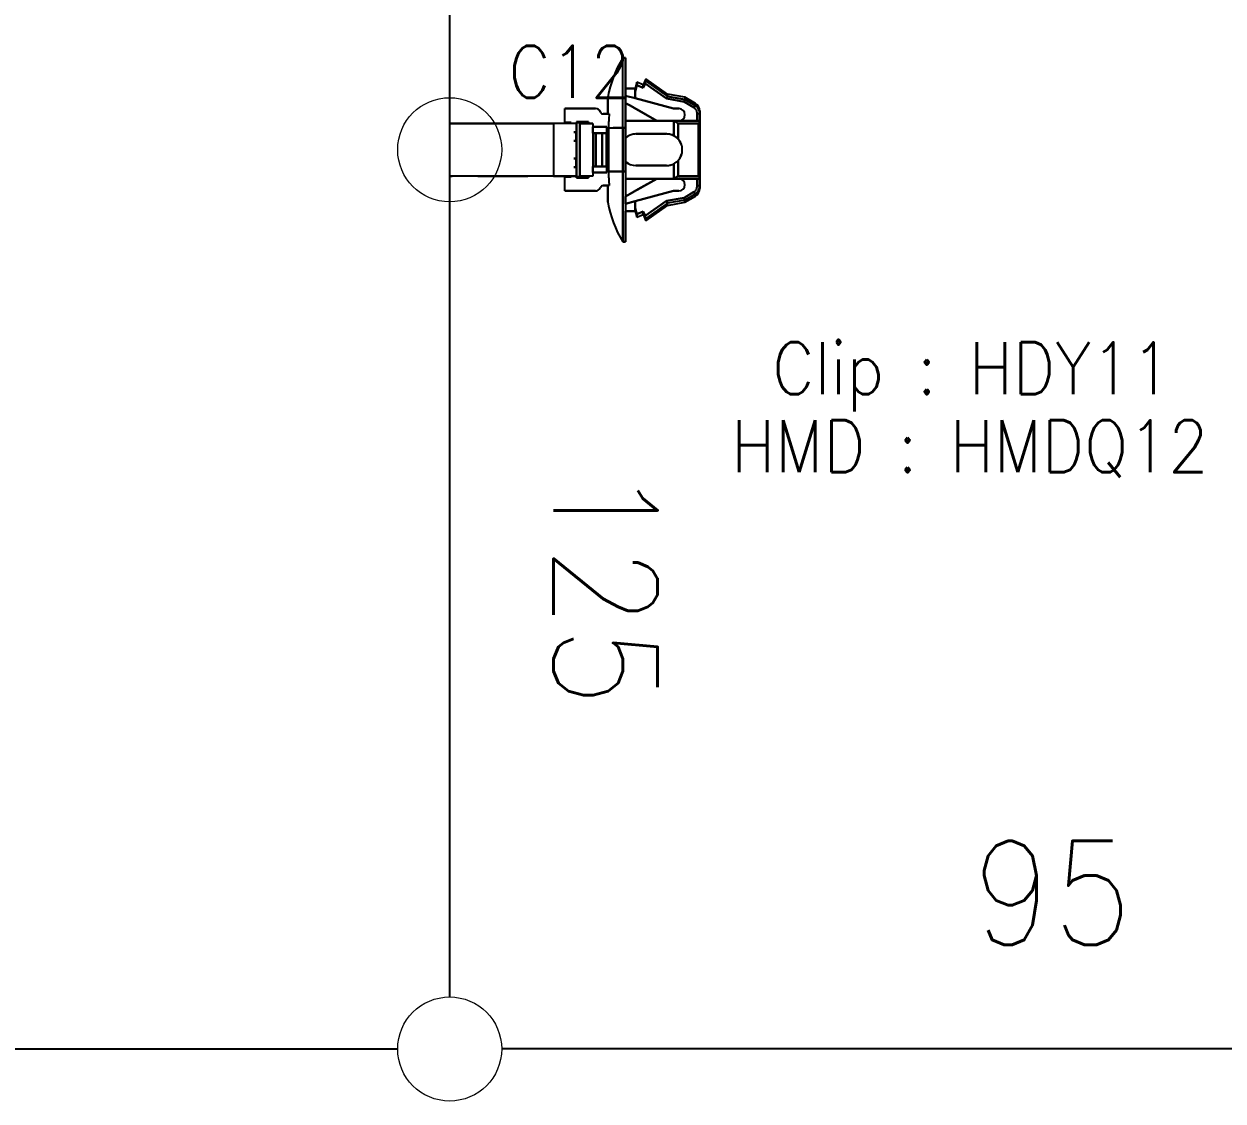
# Model space of a CAD drawing. Header units: inches. Extents: x 47316 to 59086, y 3141 to 11743.
# Drawn here: x 58078.5 to 58136.2, y 7240 to 7291.8 of the extents above; entities that cross this region are included whole.
import ezdxf

# ---------------------------------------------------------------- set-up
doc = ezdxf.new("R2010")
doc.units = ezdxf.units.IN
doc.header["$MEASUREMENT"] = 0
doc.styles.get("Standard").update_dxf_attribs({"font": ''})
doc.styles.get('Standard').set_extended_font_data('SimSun')
doc.linetypes.add('_VH_OTCON', pattern='A,0.0001,[7,VeSys.shx,S=0.1,R=0,X=0,Y=0],-0.4,[7,VeSys.shx,S=0.1,R=0,X=0,Y=0],-0.4,["X",Standard,S=1,R=0,X=-0.5,Y=-0.5],-0.0001,[7,VeSys.shx,S=0.1,R=0,X=0,Y=0],-0.4', length=1.2002)

msp = doc.modelspace()

# ---------------------------------------------------------------- linework, layer by layer
at = {"color": 0, "linetype": '_VH_OTCON', "lineweight": -2, "ltscale": 5}
for p, q in [((58098.979, 7285.76), (58098.979, 7331.644)), ((58098.979, 7245.043), (58098.979, 7285.76)), ((58042.338, 7242.543), (58096.479, 7242.543)), ((58154.009, 7242.543), (58101.479, 7242.543))]:
    msp.add_line(p, q, dxfattribs=at)
at = {"color": 0, "ltscale": 0.2}
for p, q in [((58107.301, 7286.812), (58107.301, 7290.18)), ((58107.301, 7286.812), (58107.301, 7290.18)), ((58107.427, 7286.812), (58107.427, 7290.18)), ((58107.427, 7290.18), (58107.427, 7286.812)), ((58107.301, 7281.339), (58107.301, 7284.707)), ((58107.301, 7284.707), (58107.301, 7281.339)), ((58107.427, 7284.707), (58107.427, 7281.339)), ((58107.427, 7284.707), (58107.427, 7281.339))]:
    msp.add_line(p, q, dxfattribs=at)
at = {"color": 0, "ltscale": 0.0075}
for p, q in [((58107.301, 7290.18), (58107.427, 7290.18)), ((58107.427, 7290.18), (58107.301, 7290.18)), ((58110.879, 7287.502), (58111.005, 7287.502)), ((58110.879, 7287.502), (58111.005, 7287.502)), ((58111.005, 7287.149), (58110.879, 7287.149)), ((58105.069, 7286.602), (58104.943, 7286.602)), ((58104.943, 7286.602), (58105.069, 7286.602)), ((58107.301, 7286.812), (58107.427, 7286.812)), ((58107.427, 7286.812), (58107.301, 7286.812)), ((58104.943, 7286.181), (58105.069, 7286.181)), ((58105.069, 7286.181), (58104.943, 7286.181)), ((58105.069, 7285.339), (58104.943, 7285.339)), ((58104.943, 7285.339), (58105.069, 7285.339)), ((58104.943, 7284.918), (58105.069, 7284.918)), ((58105.069, 7284.918), (58104.943, 7284.918)), ((58107.427, 7284.707), (58107.301, 7284.707)), ((58107.301, 7284.707), (58107.427, 7284.707)), ((58111.005, 7284.018), (58110.879, 7284.018)), ((58111.005, 7284.018), (58110.879, 7284.018)), ((58107.301, 7281.339), (58107.427, 7281.339)), ((58107.427, 7281.339), (58107.301, 7281.339))]:
    msp.add_line(p, q, dxfattribs=at)
at = {"color": 0, "ltscale": 0.087396}
for p, q in [((58107.427, 7290.18), (58107.427, 7288.708)), ((58107.427, 7281.339), (58107.427, 7282.811)), ((58107.427, 7281.339), (58107.427, 7282.811))]:
    msp.add_line(p, q, dxfattribs=at)
at = {"color": 0, "ltscale": 0.0875}
for p, q in [((58107.427, 7288.707), (58107.427, 7290.18)), ((58109.406, 7286.517), (58107.932, 7286.517)), ((58107.932, 7286.517), (58109.406, 7286.517)), ((58107.932, 7285.002), (58109.406, 7285.002)), ((58109.406, 7285.002), (58107.932, 7285.002)), ((58109.406, 7285.002), (58107.932, 7285.002))]:
    msp.add_line(p, q, dxfattribs=at)
at = {"color": 0, "ltscale": 0.018183}
msp.add_line((58107.974, 7289.001), (58107.89, 7288.707), dxfattribs=at)
at = {"color": 0, "ltscale": 0.018199}
for p, q in [((58107.89, 7288.564), (58107.974, 7288.859)), ((58107.974, 7288.859), (58107.89, 7288.564)), ((58107.89, 7282.955), (58107.974, 7282.66)), ((58107.974, 7282.66), (58107.89, 7282.955))]:
    msp.add_line(p, q, dxfattribs=at)
at = {"color": 0, "ltscale": 0.008429}
for p, q in [((58107.974, 7288.859), (58107.974, 7289.001)), ((58108.29, 7282.786), (58108.29, 7282.645))]:
    msp.add_line(p, q, dxfattribs=at)
at = {"color": 0, "ltscale": 0.020195}
for p, q in [((58108.29, 7288.875), (58107.974, 7289.001)), ((58107.974, 7288.859), (58108.29, 7288.733)), ((58108.29, 7288.733), (58107.974, 7288.859)), ((58107.974, 7282.66), (58108.29, 7282.786)), ((58108.29, 7282.786), (58107.974, 7282.66)), ((58107.974, 7282.518), (58108.29, 7282.645))]:
    msp.add_line(p, q, dxfattribs=at)
at = {"color": 0, "ltscale": 0.008438}
msp.add_line((58107.974, 7289.001), (58107.974, 7288.859), dxfattribs=at)
at = {"color": 0, "ltscale": 0.002185}
msp.add_line((58107.974, 7288.931), (58107.974, 7288.968), dxfattribs=at)
at = {"color": 0, "ltscale": 0.019}
msp.add_line((58108.416, 7289.169), (58108.29, 7288.875), dxfattribs=at)
at = {"color": 0, "ltscale": 0.013619}
for p, q in [((58108.29, 7288.733), (58108.38, 7288.944)), ((58108.38, 7288.944), (58108.29, 7288.733)), ((58108.29, 7282.786), (58108.38, 7282.576)), ((58108.38, 7282.576), (58108.29, 7282.786))]:
    msp.add_line(p, q, dxfattribs=at)
at = {"color": 0, "ltscale": 0.0009}
msp.add_line((58108.29, 7288.86), (58108.29, 7288.875), dxfattribs=at)
at = {"color": 0, "ltscale": 0.000912}
for p, q in [((58108.29, 7288.875), (58108.29, 7288.859)), ((58107.974, 7282.534), (58107.974, 7282.518))]:
    msp.add_line(p, q, dxfattribs=at)
at = {"color": 0, "ltscale": 0.002856}
msp.add_line((58108.29, 7288.869), (58108.29, 7288.821), dxfattribs=at)
at = {"color": 0, "ltscale": 0.002869}
msp.add_line((58108.29, 7288.821), (58108.29, 7288.869), dxfattribs=at)
at = {"color": 0, "ltscale": 0.002832}
msp.add_line((58108.29, 7288.812), (58108.29, 7288.86), dxfattribs=at)
at = {"color": 0, "ltscale": 0.00282}
for p, q in [((58108.29, 7288.859), (58108.29, 7288.812)), ((58107.974, 7282.581), (58107.974, 7282.534))]:
    msp.add_line(p, q, dxfattribs=at)
at = {"color": 0, "ltscale": 0.004715}
msp.add_line((58108.29, 7288.733), (58108.29, 7288.812), dxfattribs=at)
at = {"color": 0, "ltscale": 0.004687}
msp.add_line((58108.29, 7288.812), (58108.29, 7288.733), dxfattribs=at)
at = {"color": 0, "ltscale": 0.074459}
for p, q in [((58108.38, 7288.944), (58109.401, 7288.215)), ((58109.401, 7288.215), (58108.38, 7288.944)), ((58108.38, 7282.576), (58109.401, 7283.304)), ((58109.401, 7283.304), (58108.38, 7282.576))]:
    msp.add_line(p, q, dxfattribs=at)
at = {"color": 0, "ltscale": 0.000903}
msp.add_line((58108.416, 7289.169), (58108.416, 7289.153), dxfattribs=at)
at = {"color": 0, "ltscale": 4.3e-05}
msp.add_line((58108.416, 7289.169), (58108.416, 7289.169), dxfattribs=at)
at = {"color": 0, "ltscale": 0.075271}
for p, q in [((58109.448, 7288.433), (58108.416, 7289.169)), ((58108.416, 7289.066), (58109.448, 7288.329)), ((58109.448, 7288.329), (58108.416, 7289.066)), ((58109.448, 7283.19), (58108.416, 7282.454)), ((58108.416, 7282.35), (58109.448, 7283.087))]:
    msp.add_line(p, q, dxfattribs=at)
at = {"color": 0, "ltscale": 4.9e-05}
msp.add_line((58108.416, 7289.169), (58108.416, 7289.169), dxfattribs=at)
at = {"color": 0, "ltscale": 0.000916}
msp.add_line((58108.416, 7289.169), (58108.416, 7289.153), dxfattribs=at)
at = {"color": 0, "ltscale": 0.005222}
msp.add_line((58108.416, 7289.153), (58108.416, 7289.066), dxfattribs=at)
at = {"color": 0, "ltscale": 0.005249}
msp.add_line((58108.416, 7289.153), (58108.416, 7289.065), dxfattribs=at)
at = {"color": 0, "ltscale": 0.047501}
for p, q in [((58106.585, 7288.286), (58106.585, 7287.486)), ((58106.585, 7287.486), (58106.585, 7288.286)), ((58106.585, 7284.034), (58106.585, 7283.234)), ((58106.585, 7283.234), (58106.585, 7284.034))]:
    msp.add_line(p, q, dxfattribs=at)
at = {"color": 0, "ltscale": 0.027499}
for p, q in [((58107.89, 7288.707), (58107.427, 7288.707)), ((58107.427, 7288.707), (58107.89, 7288.707)), ((58107.89, 7282.813), (58107.427, 7282.813)), ((58107.427, 7282.813), (58107.89, 7282.813))]:
    msp.add_line(p, q, dxfattribs=at)
at = {"color": 0, "ltscale": 0.028456}
for p, q in [((58107.89, 7288.231), (58107.427, 7288.355)), ((58107.427, 7288.355), (58107.89, 7288.231)), ((58107.89, 7283.288), (58107.427, 7283.165)), ((58107.427, 7283.165), (58107.89, 7283.288))]:
    msp.add_line(p, q, dxfattribs=at)
at = {"color": 0, "ltscale": 0.020602}
for p, q in [((58107.427, 7288.355), (58107.427, 7288.008)), ((58107.427, 7283.165), (58107.427, 7283.512)), ((58107.427, 7283.165), (58107.427, 7283.512))]:
    msp.add_line(p, q, dxfattribs=at)
at = {"color": 0, "ltscale": 0.020749}
msp.add_line((58107.427, 7288.005), (58107.427, 7288.355), dxfattribs=at)
at = {"color": 0, "ltscale": 0.000342}
for p, q in [((58107.89, 7288.701), (58107.89, 7288.707)), ((58107.89, 7282.813), (58107.89, 7282.818))]:
    msp.add_line(p, q, dxfattribs=at)
at = {"color": 0, "ltscale": 0.006641}
msp.add_line((58107.89, 7288.707), (58107.89, 7288.595), dxfattribs=at)
at = {"color": 0, "ltscale": 0.002142}
msp.add_line((58107.89, 7288.671), (58107.89, 7288.707), dxfattribs=at)
at = {"color": 0, "ltscale": 0.00033}
for p, q in [((58107.89, 7288.707), (58107.89, 7288.701)), ((58107.89, 7282.818), (58107.89, 7282.813)), ((58108.29, 7282.645), (58108.29, 7282.65))]:
    msp.add_line(p, q, dxfattribs=at)
at = {"color": 0, "ltscale": 0.002136}
msp.add_line((58107.89, 7288.707), (58107.89, 7288.671), dxfattribs=at)
at = {"color": 0, "ltscale": 0.001825}
msp.add_line((58107.89, 7288.701), (58107.89, 7288.67), dxfattribs=at)
at = {"color": 0, "ltscale": 0.003674}
for p, q in [((58107.89, 7288.639), (58107.89, 7288.701)), ((58107.89, 7282.818), (58107.89, 7282.88))]:
    msp.add_line(p, q, dxfattribs=at)
at = {"color": 0, "ltscale": 0.006299}
msp.add_line((58107.89, 7288.564), (58107.89, 7288.671), dxfattribs=at)
at = {"color": 0, "ltscale": 0.006305}
msp.add_line((58107.89, 7288.671), (58107.89, 7288.564), dxfattribs=at)
at = {"color": 0, "ltscale": 0.00329}
msp.add_line((58107.89, 7288.584), (58107.89, 7288.639), dxfattribs=at)
at = {"color": 0, "ltscale": 0.019785}
for p, q in [((58107.89, 7288.231), (58107.89, 7288.564)), ((58107.89, 7288.564), (58107.89, 7288.231)), ((58107.89, 7283.288), (58107.89, 7282.955)), ((58107.89, 7282.955), (58107.89, 7283.288))]:
    msp.add_line(p, q, dxfattribs=at)
at = {"color": 0, "ltscale": 0.11383}
for p, q in [((58109.742, 7287.738), (58107.89, 7288.231)), ((58107.89, 7288.231), (58109.742, 7287.738)), ((58109.742, 7283.781), (58107.89, 7283.288)), ((58107.89, 7283.288), (58109.742, 7283.781))]:
    msp.add_line(p, q, dxfattribs=at)
at = {"color": 0, "ltscale": 0.004321}
for p, q in [((58109.429, 7288.282), (58109.401, 7288.215)), ((58109.401, 7288.215), (58109.429, 7288.282)), ((58109.401, 7283.304), (58109.429, 7283.237)), ((58109.429, 7283.237), (58109.401, 7283.304))]:
    msp.add_line(p, q, dxfattribs=at)
at = {"color": 0, "ltscale": 0.000205}
for p, q in [((58109.43, 7288.285), (58109.429, 7288.282)), ((58109.429, 7288.282), (58109.43, 7288.285)), ((58109.429, 7283.237), (58109.43, 7283.234)), ((58109.43, 7283.234), (58109.429, 7283.237))]:
    msp.add_line(p, q, dxfattribs=at)
at = {"color": 0, "ltscale": 0.002621}
for p, q in [((58109.447, 7288.326), (58109.43, 7288.285)), ((58109.43, 7288.285), (58109.447, 7288.326)), ((58109.43, 7283.234), (58109.447, 7283.193)), ((58109.447, 7283.193), (58109.43, 7283.234))]:
    msp.add_line(p, q, dxfattribs=at)
at = {"color": 0, "ltscale": 0.050773}
for p, q in [((58109.447, 7288.326), (58110.289, 7288.178)), ((58110.289, 7288.178), (58109.447, 7288.326)), ((58110.289, 7283.341), (58109.447, 7283.193))]:
    msp.add_line(p, q, dxfattribs=at)
at = {"color": 0, "ltscale": 0.006168}
for p, q in [((58109.448, 7288.329), (58109.448, 7288.433)), ((58109.448, 7288.433), (58109.448, 7288.329))]:
    msp.add_line(p, q, dxfattribs=at)
at = {"color": 0, "ltscale": 0.05076}
for p, q in [((58110.29, 7288.285), (58109.448, 7288.433)), ((58109.448, 7283.087), (58110.29, 7283.234))]:
    msp.add_line(p, q, dxfattribs=at)
at = {"color": 0, "ltscale": 0.006223}
for p, q in [((58110.29, 7288.285), (58110.29, 7288.181)), ((58110.29, 7288.285), (58110.29, 7288.181)), ((58110.29, 7283.234), (58110.29, 7283.339))]:
    msp.add_line(p, q, dxfattribs=at)
at = {"color": 0, "ltscale": 0.034946}
for p, q in [((58110.797, 7287.987), (58110.29, 7288.285)), ((58110.29, 7283.234), (58110.797, 7283.532))]:
    msp.add_line(p, q, dxfattribs=at)
at = {"color": 0, "ltscale": 0.025}
for p, q in [((58104.943, 7287.738), (58104.522, 7287.738)), ((58105.063, 7286.181), (58105.063, 7286.602)), ((58105.063, 7286.181), (58105.063, 7286.602)), ((58105.069, 7286.181), (58105.069, 7286.602)), ((58105.063, 7284.918), (58105.063, 7285.339)), ((58105.063, 7284.918), (58105.063, 7285.339))]:
    msp.add_line(p, q, dxfattribs=at)
at = {"color": 0, "ltscale": 0.039999}
for p, q in [((58104.522, 7287.065), (58104.522, 7287.738)), ((58104.522, 7287.065), (58104.522, 7287.738)), ((58104.522, 7283.781), (58104.522, 7284.455)), ((58104.522, 7283.781), (58104.522, 7284.455))]:
    msp.add_line(p, q, dxfattribs=at)
at = {"color": 0, "ltscale": 0.022501}
for p, q in [((58104.522, 7287.738), (58104.901, 7287.738)), ((58104.522, 7287.738), (58104.901, 7287.738)), ((58104.522, 7283.781), (58104.901, 7283.781)), ((58104.901, 7283.781), (58104.522, 7283.781))]:
    msp.add_line(p, q, dxfattribs=at)
at = {"color": 0, "ltscale": 0.064999}
for p, q in [((58104.901, 7287.738), (58105.996, 7287.738)), ((58104.901, 7287.738), (58105.996, 7287.738)), ((58104.901, 7283.781), (58105.996, 7283.781)), ((58105.996, 7283.781), (58104.901, 7283.781))]:
    msp.add_line(p, q, dxfattribs=at)
at = {"color": 0, "ltscale": 0.0625}
msp.add_line((58105.996, 7287.738), (58104.943, 7287.738), dxfattribs=at)
at = {"color": 0, "ltscale": 0.015289}
msp.add_line((58107.65, 7287.879), (58107.426, 7288.005), dxfattribs=at)
at = {"color": 0, "ltscale": 0.015242}
for p, q in [((58107.427, 7288.005), (58107.65, 7287.879)), ((58107.65, 7283.64), (58107.427, 7283.514))]:
    msp.add_line(p, q, dxfattribs=at)
at = {"color": 0, "ltscale": 0.02697}
msp.add_line((58108.046, 7287.655), (58107.65, 7287.879), dxfattribs=at)
at = {"color": 0, "ltscale": 0.026985}
for p, q in [((58107.65, 7287.879), (58108.046, 7287.655)), ((58108.046, 7283.864), (58107.65, 7283.64))]:
    msp.add_line(p, q, dxfattribs=at)
at = {"color": 0, "ltscale": 0.065039}
msp.add_line((58108.943, 7287.149), (58107.989, 7287.688), dxfattribs=at)
at = {"color": 0, "ltscale": 0.06116}
msp.add_line((58108.943, 7287.149), (58108.046, 7287.655), dxfattribs=at)
at = {"color": 0, "ltscale": 0.061156}
for p, q in [((58108.046, 7287.655), (58108.943, 7287.149)), ((58108.943, 7284.37), (58108.046, 7283.864))]:
    msp.add_line(p, q, dxfattribs=at)
at = {"color": 0, "ltscale": 0.051095}
for p, q in [((58109.401, 7288.215), (58110.248, 7288.066)), ((58110.248, 7288.066), (58109.401, 7288.215)), ((58109.401, 7283.304), (58110.248, 7283.453)), ((58110.248, 7283.453), (58109.401, 7283.304))]:
    msp.add_line(p, q, dxfattribs=at)
at = {"color": 0, "ltscale": 0.014999}
for p, q in [((58109.995, 7287.738), (58109.742, 7287.738)), ((58109.742, 7287.738), (58109.995, 7287.738)), ((58109.995, 7283.781), (58109.742, 7283.781)), ((58109.995, 7283.781), (58109.742, 7283.781)), ((58109.742, 7283.781), (58109.995, 7283.781))]:
    msp.add_line(p, q, dxfattribs=at)
at = {"color": 0, "ltscale": 0.004276}
for p, q in [((58110.273, 7288.134), (58110.248, 7288.066)), ((58110.248, 7288.066), (58110.273, 7288.134)), ((58110.273, 7283.385), (58110.248, 7283.453)), ((58110.248, 7283.453), (58110.273, 7283.385))]:
    msp.add_line(p, q, dxfattribs=at)
at = {"color": 0, "ltscale": 0.0329}
for p, q in [((58110.248, 7288.066), (58110.726, 7287.786)), ((58110.726, 7287.786), (58110.248, 7288.066)), ((58110.248, 7283.453), (58110.726, 7283.734)), ((58110.726, 7283.734), (58110.248, 7283.453))]:
    msp.add_line(p, q, dxfattribs=at)
at = {"color": 0, "ltscale": 0.002806}
for p, q in [((58110.289, 7288.178), (58110.273, 7288.134)), ((58110.273, 7283.385), (58110.289, 7283.341))]:
    msp.add_line(p, q, dxfattribs=at)
at = {"color": 0, "ltscale": 0.00266}
for p, q in [((58110.274, 7288.136), (58110.289, 7288.178)), ((58110.289, 7283.341), (58110.274, 7283.383))]:
    msp.add_line(p, q, dxfattribs=at)
at = {"color": 0, "ltscale": 0.034163}
for p, q in [((58110.289, 7288.178), (58110.786, 7287.888)), ((58110.786, 7283.631), (58110.289, 7283.341))]:
    msp.add_line(p, q, dxfattribs=at)
at = {"color": 0, "ltscale": 0.034208}
for p, q in [((58110.786, 7287.888), (58110.29, 7288.181)), ((58110.786, 7283.631), (58110.29, 7283.339))]:
    msp.add_line(p, q, dxfattribs=at)
at = {"color": 0, "ltscale": 0.000128}
for p, q in [((58110.29, 7288.178), (58110.29, 7288.181)), ((58110.29, 7283.339), (58110.29, 7283.341)), ((58110.29, 7283.341), (58110.29, 7283.339))]:
    msp.add_line(p, q, dxfattribs=at)
at = {"color": 0, "ltscale": 0.007092}
for p, q in [((58110.726, 7287.786), (58110.786, 7287.888)), ((58110.786, 7287.888), (58110.726, 7287.786)), ((58110.786, 7283.631), (58110.726, 7283.734)), ((58110.726, 7283.734), (58110.786, 7283.631))]:
    msp.add_line(p, q, dxfattribs=at)
at = {"color": 0, "ltscale": 0.005864}
msp.add_line((58110.798, 7287.987), (58110.786, 7287.889), dxfattribs=at)
at = {"color": 0, "ltscale": 0.005865}
for p, q in [((58110.798, 7287.987), (58110.786, 7287.888)), ((58110.786, 7283.631), (58110.798, 7283.533))]:
    msp.add_line(p, q, dxfattribs=at)
at = {"color": 0}
for p, q in [((58110.877, 7287.818), (58110.786, 7287.889)), ((58110.895, 7287.799), (58110.786, 7287.888)), ((58110.946, 7287.725), (58110.877, 7287.818)), ((58110.948, 7287.722), (58110.895, 7287.799)), ((58110.99, 7287.617), (58110.946, 7287.725)), ((58110.991, 7287.615), (58110.948, 7287.722)), ((58111.005, 7287.502), (58110.99, 7287.617)), ((58111.005, 7287.502), (58110.991, 7287.615)), ((58110.073, 7286.119), (58109.966, 7286.27)), ((58110.113, 7286.033), (58110.073, 7286.119)), ((58109.966, 7285.25), (58110.073, 7285.4)), ((58110.073, 7285.4), (58110.113, 7285.486)), ((58110.786, 7283.631), (58110.878, 7283.702)), ((58110.786, 7283.631), (58110.863, 7283.687)), ((58110.863, 7283.687), (58110.924, 7283.758)), ((58110.878, 7283.702), (58110.947, 7283.795)), ((58110.924, 7283.758), (58110.977, 7283.861)), ((58110.947, 7283.795), (58110.99, 7283.903)), ((58110.977, 7283.861), (58111.005, 7284.018)), ((58110.99, 7283.903), (58111.005, 7284.018))]:
    msp.add_line(p, q, dxfattribs=at)
at = {"color": 0, "ltscale": 0.000629}
msp.add_line((58105.069, 7287.096), (58105.069, 7287.107), dxfattribs=at)
at = {"color": 0, "ltscale": 0.002499}
for p, q in [((58105.069, 7287.107), (58105.069, 7287.065)), ((58105.069, 7287.107), (58105.069, 7287.065)), ((58104.522, 7287.023), (58104.522, 7287.065)), ((58104.817, 7287.065), (58104.817, 7287.023)), ((58104.817, 7287.023), (58104.817, 7287.065)), ((58105.617, 7287.065), (58105.617, 7287.023)), ((58105.617, 7287.023), (58105.617, 7287.065)), ((58105.617, 7287.065), (58105.617, 7287.023)), ((58104.522, 7284.455), (58104.522, 7284.497)), ((58104.817, 7284.497), (58104.817, 7284.455)), ((58104.817, 7284.455), (58104.817, 7284.497)), ((58105.069, 7284.412), (58105.069, 7284.455)), ((58105.069, 7284.455), (58105.069, 7284.412)), ((58105.069, 7284.455), (58105.069, 7284.412)), ((58105.617, 7284.497), (58105.617, 7284.455)), ((58105.617, 7284.455), (58105.617, 7284.497)), ((58105.617, 7284.497), (58105.617, 7284.455))]:
    msp.add_line(p, q, dxfattribs=at)
at = {"color": 0, "ltscale": 0.035001}
for p, q in [((58105.069, 7287.107), (58105.659, 7287.107)), ((58105.659, 7287.107), (58105.069, 7287.107)), ((58107.427, 7286.812), (58106.838, 7286.812)), ((58107.427, 7286.812), (58106.838, 7286.812)), ((58105.659, 7284.412), (58105.069, 7284.412)), ((58105.659, 7284.412), (58105.069, 7284.412)), ((58105.069, 7284.412), (58105.659, 7284.412))]:
    msp.add_line(p, q, dxfattribs=at)
at = {"color": 0, "ltscale": 0.004999}
for p, q in [((58105.659, 7287.107), (58105.659, 7287.023)), ((58105.659, 7287.023), (58105.659, 7287.107)), ((58105.659, 7284.497), (58105.659, 7284.412)), ((58105.659, 7284.412), (58105.659, 7284.497))]:
    msp.add_line(p, q, dxfattribs=at)
at = {"color": 0, "ltscale": 0.013786}
msp.add_line((58106.585, 7287.486), (58106.353, 7287.486), dxfattribs=at)
at = {"color": 0, "ltscale": 0.017471}
for p, q in [((58106.647, 7287.486), (58106.353, 7287.486)), ((58106.647, 7284.034), (58106.353, 7284.034))]:
    msp.add_line(p, q, dxfattribs=at)
at = {"color": 0, "ltscale": 0.017476}
for p, q in [((58106.353, 7287.486), (58106.647, 7287.486)), ((58106.353, 7284.034), (58106.647, 7284.034))]:
    msp.add_line(p, q, dxfattribs=at)
at = {"color": 0, "ltscale": 0.00369}
for p, q in [((58106.647, 7287.486), (58106.585, 7287.486)), ((58106.585, 7284.034), (58106.647, 7284.034))]:
    msp.add_line(p, q, dxfattribs=at)
at = {"color": 0, "ltscale": 0.089999}
for p, q in [((58107.427, 7287.149), (58108.943, 7287.149)), ((58108.943, 7287.149), (58107.427, 7287.149)), ((58108.943, 7284.37), (58107.427, 7284.37)), ((58107.427, 7284.37), (58108.943, 7284.37))]:
    msp.add_line(p, q, dxfattribs=at)
at = {"color": 0, "ltscale": 0.040697}
msp.add_line((58108.786, 7287.149), (58108.101, 7287.149), dxfattribs=at)
at = {"color": 0, "ltscale": 0.040701}
msp.add_line((58108.101, 7287.149), (58108.786, 7287.149), dxfattribs=at)
at = {"color": 0, "ltscale": 0.039936}
for p, q in [((58108.943, 7287.149), (58109.615, 7287.149)), ((58109.615, 7287.149), (58108.943, 7287.149)), ((58109.615, 7284.37), (58108.943, 7284.37)), ((58108.943, 7284.37), (58109.615, 7284.37))]:
    msp.add_line(p, q, dxfattribs=at)
at = {"color": 0, "ltscale": 0.048712}
msp.add_line((58109.763, 7287.149), (58108.943, 7287.149), dxfattribs=at)
at = {"color": 0, "ltscale": 0.082565}
for p, q in [((58111.005, 7287.149), (58109.615, 7287.149)), ((58109.615, 7287.149), (58111.005, 7287.149)), ((58109.615, 7284.37), (58111.005, 7284.37)), ((58111.005, 7284.37), (58109.615, 7284.37))]:
    msp.add_line(p, q, dxfattribs=at)
at = {"color": 0, "ltscale": 0.041339}
for p, q in [((58109.756, 7287.127), (58109.756, 7286.431)), ((58109.756, 7286.431), (58109.756, 7287.127)), ((58109.756, 7285.088), (58109.756, 7284.392)), ((58109.756, 7284.392), (58109.756, 7285.088))]:
    msp.add_line(p, q, dxfattribs=at)
at = {"color": 0, "ltscale": 0.002634}
for p, q in [((58109.756, 7287.127), (58109.798, 7287.112)), ((58109.798, 7284.407), (58109.756, 7284.392))]:
    msp.add_line(p, q, dxfattribs=at)
at = {"color": 0, "ltscale": 0.002635}
for p, q in [((58109.798, 7287.112), (58109.756, 7287.127)), ((58109.756, 7284.392), (58109.798, 7284.407))]:
    msp.add_line(p, q, dxfattribs=at)
at = {"color": 0, "ltscale": 0.008279}
msp.add_line((58109.902, 7287.149), (58109.763, 7287.149), dxfattribs=at)
at = {"color": 0, "ltscale": 0.005516}
msp.add_line((58109.995, 7287.149), (58109.902, 7287.149), dxfattribs=at)
at = {"color": 0, "ltscale": 0.052501}
msp.add_line((58110.879, 7287.149), (58109.995, 7287.149), dxfattribs=at)
at = {"color": 0, "ltscale": 0.020941}
for p, q in [((58110.879, 7287.502), (58110.879, 7287.149)), ((58110.879, 7287.149), (58110.879, 7287.502)), ((58111.005, 7287.149), (58111.005, 7287.502)), ((58111.005, 7287.502), (58111.005, 7287.149)), ((58110.879, 7284.018), (58110.879, 7284.37)), ((58110.879, 7284.37), (58110.879, 7284.018)), ((58111.005, 7284.018), (58111.005, 7284.37)), ((58111.005, 7284.37), (58111.005, 7284.018))]:
    msp.add_line(p, q, dxfattribs=at)
at = {"color": 0, "ltscale": 0.015729}
msp.add_line((58111.005, 7287.359), (58111.005, 7287.624), dxfattribs=at)
at = {"color": 0, "ltscale": 0.015717}
msp.add_line((58111.005, 7287.623), (58111.005, 7287.359), dxfattribs=at)
at = {"color": 0, "ltscale": 0.012512}
for p, q in [((58111.005, 7287.148), (58111.005, 7287.359)), ((58111.005, 7284.161), (58111.005, 7284.371))]:
    msp.add_line(p, q, dxfattribs=at)
at = {"color": 0, "ltscale": 0.000995}
for p, q in [((58111.005, 7287.132), (58111.005, 7287.149)), ((58111.005, 7287.149), (58111.005, 7287.132)), ((58111.005, 7284.37), (58111.005, 7284.387)), ((58111.005, 7284.387), (58111.005, 7284.37))]:
    msp.add_line(p, q, dxfattribs=at)
at = {"color": 0, "ltscale": 0.163214}
msp.add_line((58111.005, 7284.385), (58111.005, 7287.134), dxfattribs=at)
at = {"color": 0, "ltscale": 0.163013}
msp.add_line((58111.005, 7287.132), (58111.005, 7284.387), dxfattribs=at)
at = {"color": 0, "ltscale": 0.378897}
msp.add_line((58098.979, 7287.023), (58103.979, 7287.023), dxfattribs=at)
at = {"color": 0, "ltscale": 0.15}
for p, q in [((58098.979, 7284.497), (58098.979, 7287.023)), ((58103.979, 7287.023), (58103.979, 7284.497)), ((58103.979, 7287.023), (58103.979, 7284.497)), ((58105.238, 7284.497), (58105.238, 7287.023)), ((58105.238, 7287.023), (58105.238, 7284.497)), ((58105.869, 7287.023), (58105.869, 7284.497)), ((58105.869, 7287.023), (58105.869, 7284.497)), ((58110.942, 7284.497), (58110.942, 7287.023)), ((58110.942, 7287.023), (58110.942, 7284.497))]:
    msp.add_line(p, q, dxfattribs=at)
at = {"color": 0, "ltscale": 0.215019}
msp.add_line((58102.415, 7287.023), (58098.979, 7287.023), dxfattribs=at)
at = {"color": 0, "ltscale": 0.315749}
msp.add_line((58098.979, 7287.023), (58103.547, 7287.023), dxfattribs=at)
at = {"color": 0, "ltscale": 0.378905}
msp.add_line((58103.979, 7287.023), (58098.979, 7287.023), dxfattribs=at)
at = {"color": 0, "ltscale": 0.315758}
msp.add_line((58098.979, 7287.023), (58103.547, 7287.023), dxfattribs=at)
at = {"color": 0, "ltscale": 0.179182}
msp.add_line((58102.244, 7287.023), (58099.226, 7287.023), dxfattribs=at)
at = {"color": 0, "ltscale": 0.026669}
for p, q in [((58102.244, 7287.023), (58102.693, 7287.023)), ((58102.693, 7287.023), (58102.244, 7287.023)), ((58102.415, 7287.023), (58102.864, 7287.023))]:
    msp.add_line(p, q, dxfattribs=at)
at = {"color": 0, "ltscale": 0.108633}
msp.add_line((58104.522, 7287.023), (58102.693, 7287.023), dxfattribs=at)
at = {"color": 0, "ltscale": 0.076392}
msp.add_line((58103.979, 7287.023), (58102.693, 7287.023), dxfattribs=at)
at = {"color": 0, "ltscale": 0.098454}
msp.add_line((58104.522, 7287.023), (58102.864, 7287.023), dxfattribs=at)
at = {"color": 0, "ltscale": 0.057913}
msp.add_line((58104.522, 7287.023), (58103.547, 7287.023), dxfattribs=at)
at = {"color": 0, "ltscale": 0.0644}
for p, q in [((58105.063, 7287.023), (58103.979, 7287.023)), ((58105.063, 7287.023), (58103.979, 7287.023)), ((58103.979, 7284.497), (58105.063, 7284.497)), ((58105.063, 7284.497), (58103.979, 7284.497))]:
    msp.add_line(p, q, dxfattribs=at)
at = {"color": 0, "ltscale": 0.0175}
for p, q in [((58104.522, 7287.065), (58104.817, 7287.065)), ((58104.522, 7287.065), (58104.817, 7287.065)), ((58104.817, 7287.065), (58104.522, 7287.065)), ((58104.522, 7284.455), (58104.817, 7284.455)), ((58104.817, 7284.455), (58104.522, 7284.455))]:
    msp.add_line(p, q, dxfattribs=at)
at = {"color": 0, "ltscale": 2.6e-05}
for p, q in [((58104.523, 7287.065), (58104.522, 7287.065)), ((58104.522, 7284.455), (58104.523, 7284.455))]:
    msp.add_line(p, q, dxfattribs=at)
at = {"color": 0, "ltscale": 0.154999}
for p, q in [((58105.069, 7287.065), (58105.069, 7284.455)), ((58105.069, 7284.455), (58105.069, 7287.065))]:
    msp.add_line(p, q, dxfattribs=at)
at = {"color": 0, "ltscale": 0.032501}
for p, q in [((58105.069, 7287.065), (58105.617, 7287.065)), ((58105.069, 7287.065), (58105.617, 7287.065)), ((58105.069, 7284.455), (58105.617, 7284.455)), ((58105.617, 7284.455), (58105.069, 7284.455))]:
    msp.add_line(p, q, dxfattribs=at)
at = {"color": 0, "ltscale": 0.021939}
msp.add_line((58105.069, 7287.065), (58105.439, 7287.065), dxfattribs=at)
at = {"color": 0, "ltscale": 0.0375}
for p, q in [((58105.238, 7287.023), (58105.869, 7287.023)), ((58105.869, 7287.023), (58105.238, 7287.023)), ((58105.869, 7284.497), (58105.238, 7284.497)), ((58105.869, 7284.497), (58105.238, 7284.497))]:
    msp.add_line(p, q, dxfattribs=at)
at = {"color": 0, "ltscale": 0.010562}
msp.add_line((58105.617, 7287.065), (58105.439, 7287.065), dxfattribs=at)
at = {"color": 0, "ltscale": 0.002502}
msp.add_line((58105.659, 7287.023), (58105.617, 7287.023), dxfattribs=at)
at = {"color": 0, "ltscale": 0.040002}
for p, q in [((58105.869, 7286.854), (58106.543, 7286.854)), ((58106.543, 7286.854), (58105.869, 7286.854)), ((58106.543, 7284.665), (58105.869, 7284.665)), ((58106.543, 7284.665), (58105.869, 7284.665)), ((58105.869, 7284.665), (58106.543, 7284.665))]:
    msp.add_line(p, q, dxfattribs=at)
at = {"color": 0, "ltscale": 0.017502}
for p, q in [((58105.869, 7286.559), (58105.869, 7286.854)), ((58105.869, 7284.665), (58105.869, 7284.96))]:
    msp.add_line(p, q, dxfattribs=at)
at = {"color": 0, "ltscale": 0.00087}
for p, q in [((58105.884, 7286.56), (58105.869, 7286.56)), ((58105.869, 7286.56), (58105.884, 7286.56)), ((58105.884, 7284.96), (58105.869, 7284.96)), ((58105.869, 7284.96), (58105.884, 7284.96))]:
    msp.add_line(p, q, dxfattribs=at)
at = {"color": 0, "ltscale": 0.023952}
msp.add_line((58106.273, 7286.56), (58105.869, 7286.56), dxfattribs=at)
at = {"color": 0, "ltscale": 0.007443}
for p, q in [((58106.009, 7286.56), (58105.884, 7286.56)), ((58105.884, 7286.56), (58106.009, 7286.56)), ((58106.009, 7284.96), (58105.884, 7284.96)), ((58105.884, 7284.96), (58106.009, 7284.96))]:
    msp.add_line(p, q, dxfattribs=at)
at = {"color": 0, "ltscale": 0.095001}
for p, q in [((58105.884, 7286.56), (58105.884, 7284.96)), ((58105.884, 7284.96), (58105.884, 7286.56)), ((58106.009, 7286.56), (58106.009, 7284.96)), ((58106.009, 7284.96), (58106.009, 7286.56)), ((58106.31, 7284.96), (58106.31, 7286.56)), ((58106.31, 7286.56), (58106.31, 7284.96)), ((58106.519, 7284.96), (58106.519, 7286.56))]:
    msp.add_line(p, q, dxfattribs=at)
at = {"color": 0, "ltscale": 0.017839}
for p, q in [((58106.31, 7286.56), (58106.009, 7286.56)), ((58106.009, 7286.56), (58106.31, 7286.56)), ((58106.31, 7284.96), (58106.009, 7284.96)), ((58106.009, 7284.96), (58106.31, 7284.96))]:
    msp.add_line(p, q, dxfattribs=at)
at = {"color": 0, "ltscale": 0.014789}
msp.add_line((58106.294, 7286.56), (58106.543, 7286.56), dxfattribs=at)
at = {"color": 0, "ltscale": 0.013841}
for p, q in [((58106.543, 7286.56), (58106.31, 7286.56)), ((58106.31, 7284.96), (58106.543, 7284.96))]:
    msp.add_line(p, q, dxfattribs=at)
at = {"color": 0, "ltscale": 0.012407}
for p, q in [((58106.519, 7286.56), (58106.31, 7286.56)), ((58106.519, 7284.96), (58106.31, 7284.96))]:
    msp.add_line(p, q, dxfattribs=at)
at = {"color": 0, "ltscale": 0.129999}
for p, q in [((58106.543, 7286.854), (58106.543, 7284.665)), ((58106.543, 7284.665), (58106.543, 7286.854))]:
    msp.add_line(p, q, dxfattribs=at)
at = {"color": 0, "ltscale": 0.125}
for p, q in [((58106.617, 7284.707), (58106.617, 7286.812)), ((58106.617, 7286.812), (58106.618, 7284.707)), ((58107.301, 7284.707), (58107.301, 7286.812)), ((58107.301, 7286.812), (58107.301, 7284.707)), ((58107.427, 7284.707), (58107.427, 7286.812)), ((58107.427, 7286.812), (58107.427, 7284.707))]:
    msp.add_line(p, q, dxfattribs=at)
at = {"color": 0, "ltscale": 0.040569}
for p, q in [((58106.617, 7286.812), (58107.301, 7286.812)), ((58107.301, 7284.707), (58106.617, 7284.707))]:
    msp.add_line(p, q, dxfattribs=at)
at = {"color": 0, "ltscale": 0.040567}
for p, q in [((58106.618, 7286.812), (58107.301, 7286.812)), ((58106.618, 7284.707), (58107.301, 7284.707))]:
    msp.add_line(p, q, dxfattribs=at)
at = {"color": 0, "ltscale": 0.044711}
for p, q in [((58109.966, 7286.27), (58109.966, 7287.023)), ((58109.966, 7287.023), (58109.966, 7286.27)), ((58109.966, 7284.497), (58109.966, 7285.25)), ((58109.966, 7285.25), (58109.966, 7284.497))]:
    msp.add_line(p, q, dxfattribs=at)
at = {"color": 0, "ltscale": 0.057954}
for p, q in [((58109.966, 7287.023), (58110.942, 7287.023)), ((58110.942, 7287.023), (58109.966, 7287.023)), ((58110.942, 7284.497), (58109.966, 7284.497)), ((58109.966, 7284.497), (58110.942, 7284.497))]:
    msp.add_line(p, q, dxfattribs=at)
at = {"color": 0, "ltscale": 0.000322}
msp.add_line((58105.069, 7286.181), (58105.064, 7286.181), dxfattribs=at)
at = {"color": 0, "ltscale": 0.001863}
msp.add_line((58109.945, 7286.292), (58109.967, 7286.269), dxfattribs=at)
at = {"color": 0, "ltscale": 0.000505}
msp.add_line((58109.966, 7286.27), (58109.96, 7286.276), dxfattribs=at)
at = {"color": 0, "ltscale": 0.000368}
msp.add_line((58105.063, 7284.918), (58105.069, 7284.918), dxfattribs=at)
at = {"color": 0, "ltscale": 0.023056}
msp.add_line((58105.069, 7284.95), (58105.069, 7285.339), dxfattribs=at)
at = {"color": 0, "ltscale": 0.001447}
msp.add_line((58106.518, 7284.96), (58106.543, 7284.96), dxfattribs=at)
at = {"color": 0, "ltscale": 0.000598}
msp.add_line((58109.966, 7285.25), (58109.959, 7285.242), dxfattribs=at)
at = {"color": 0, "ltscale": 0.378893}
msp.add_line((58103.979, 7284.497), (58098.979, 7284.497), dxfattribs=at)
at = {"color": 0, "ltscale": 0.0272}
msp.add_line((58099.092, 7284.497), (58098.979, 7284.497), dxfattribs=at)
at = {"color": 0, "ltscale": 0.37888}
msp.add_line((58103.979, 7284.497), (58098.979, 7284.497), dxfattribs=at)
at = {"color": 0, "ltscale": 0.027199}
msp.add_line((58098.979, 7284.497), (58099.092, 7284.497), dxfattribs=at)
at = {"color": 0, "ltscale": 0.142589}
msp.add_line((58100.338, 7284.497), (58102.739, 7284.497), dxfattribs=at)
at = {"color": 0, "ltscale": 0.142593}
msp.add_line((58102.74, 7284.497), (58100.339, 7284.497), dxfattribs=at)
at = {"color": 0, "ltscale": 0.02751}
msp.add_line((58107.301, 7284.707), (58106.838, 7284.707), dxfattribs=at)
msp.add_line((58107.301, 7284.707), (58106.838, 7284.707), dxfattribs=at)
at = {"color": 0, "ltscale": 0.064963}
msp.add_line((58107.99, 7283.832), (58108.943, 7284.37), dxfattribs=at)
at = {"color": 0, "ltscale": 0.061161}
msp.add_line((58108.046, 7283.864), (58108.943, 7284.37), dxfattribs=at)
at = {"color": 0, "ltscale": 0.000399}
msp.add_line((58111.005, 7284.392), (58111.005, 7284.385), dxfattribs=at)
at = {"color": 0, "ltscale": 0.015215}
msp.add_line((58107.427, 7283.514), (58107.65, 7283.64), dxfattribs=at)
at = {"color": 0, "ltscale": 0.02701}
msp.add_line((58107.65, 7283.64), (58108.046, 7283.864), dxfattribs=at)
at = {"color": 0, "ltscale": 0.00587}
msp.add_line((58110.798, 7283.533), (58110.786, 7283.631), dxfattribs=at)
at = {"color": 0, "ltscale": 0.012915}
msp.add_line((58111.005, 7283.943), (58111.005, 7284.161), dxfattribs=at)
at = {"color": 0, "ltscale": 0.006183}
msp.add_line((58111.005, 7283.914), (58111.005, 7284.018), dxfattribs=at)
at = {"color": 0, "ltscale": 0.007248}
msp.add_line((58111.005, 7284.018), (58111.005, 7283.896), dxfattribs=at)
at = {"color": 0, "ltscale": 0.004422}
msp.add_line((58111.005, 7284.017), (58111.005, 7283.943), dxfattribs=at)
at = {"color": 0, "ltscale": 0.001605}
msp.add_line((58111.005, 7283.929), (58111.005, 7283.902), dxfattribs=at)
at = {"color": 0, "ltscale": 0.075264}
msp.add_line((58109.448, 7283.19), (58108.416, 7282.454), dxfattribs=at)
at = {"color": 0, "ltscale": 0.050769}
msp.add_line((58110.289, 7283.341), (58109.448, 7283.191), dxfattribs=at)
at = {"color": 0, "ltscale": 0.006165}
for p, q in [((58109.448, 7283.087), (58109.448, 7283.19)), ((58109.448, 7283.087), (58109.448, 7283.19)), ((58108.416, 7282.35), (58108.416, 7282.454))]:
    msp.add_line(p, q, dxfattribs=at)
at = {"color": 0, "ltscale": 0.006219}
msp.add_line((58110.29, 7283.339), (58110.29, 7283.234), dxfattribs=at)
at = {"color": 0, "ltscale": 0.008441}
for p, q in [((58107.89, 7282.813), (58107.89, 7282.955)), ((58107.89, 7282.955), (58107.89, 7282.813)), ((58108.29, 7282.644), (58108.29, 7282.786))]:
    msp.add_line(p, q, dxfattribs=at)
at = {"color": 0, "ltscale": 0.008432}
msp.add_line((58107.89, 7282.955), (58107.89, 7282.813), dxfattribs=at)
at = {"color": 0, "ltscale": 0.00434}
msp.add_line((58107.89, 7282.88), (58107.89, 7282.953), dxfattribs=at)
at = {"color": 0, "ltscale": 0.002209}
msp.add_line((58107.89, 7282.855), (58107.89, 7282.818), dxfattribs=at)
at = {"color": 0, "ltscale": 0.000286}
for p, q in [((58107.891, 7282.814), (58107.89, 7282.818)), ((58107.89, 7282.818), (58107.891, 7282.814))]:
    msp.add_line(p, q, dxfattribs=at)
at = {"color": 0, "ltscale": 0.018174}
msp.add_line((58107.89, 7282.813), (58107.974, 7282.518), dxfattribs=at)
at = {"color": 0, "ltscale": 0.004681}
for p, q in [((58107.974, 7282.581), (58107.974, 7282.66)), ((58107.974, 7282.66), (58107.974, 7282.581))]:
    msp.add_line(p, q, dxfattribs=at)
at = {"color": 0, "ltscale": 0.002823}
msp.add_line((58107.974, 7282.534), (58107.974, 7282.581), dxfattribs=at)
at = {"color": 0, "ltscale": 0.000925}
msp.add_line((58107.974, 7282.518), (58107.974, 7282.534), dxfattribs=at)
at = {"color": 0, "ltscale": 0.004291}
msp.add_line((58108.29, 7282.714), (58108.29, 7282.786), dxfattribs=at)
at = {"color": 0, "ltscale": 0.003809}
msp.add_line((58108.29, 7282.65), (58108.29, 7282.714), dxfattribs=at)
at = {"color": 0, "ltscale": 0.001593}
msp.add_line((58108.29, 7282.677), (58108.29, 7282.65), dxfattribs=at)
at = {"color": 0, "ltscale": 0.000327}
msp.add_line((58108.29, 7282.65), (58108.29, 7282.644), dxfattribs=at)
at = {"color": 0, "ltscale": 0.019025}
msp.add_line((58108.29, 7282.644), (58108.416, 7282.35), dxfattribs=at)
at = {"color": 0, "ltscale": 0.006177}
msp.add_line((58108.416, 7282.454), (58108.416, 7282.35), dxfattribs=at)
at = {"color": 0, "linetype": 'Continuous', "lineweight": 15}
for centre in [(58098.979, 7285.76), (58098.979, 7242.543)]:
    msp.add_circle(centre, 2.5, dxfattribs=at)
at = {"color": 0}
for centre, radius, start, end in [((58111.989, 7287.326), 5.489, 148.67343, 169.93567), ((58107.769, 7289.207), 0.665, 336.71641, 343.36569), ((58107.799, 7289.196), 0.633, 336.54772, 343.54197), ((58108.212, 7289.081), 0.205, 341.51628, 355.58002), ((58108.213, 7289.081), 0.204, 341.36901, 355.48204), ((58105.996, 7287.486), 0.253, 19.47067, 90.00063), ((58105.996, 7287.486), 0.253, 19.47122, 90), ((58105.996, 7287.486), 0.253, 19.47059, 90.00055), ((58109.995, 7287.444), 0.295, 270.00789, 89.99212), ((58109.995, 7287.444), 0.295, 270.02454, 89.97546), ((58110.576, 7287.532), 0.294, 42.99511, 59.46634), ((58110.484, 7287.413), 0.444, 46.29414, 57.05461), ((58110.561, 7287.518), 0.315, 27.61613, 42.98085), ((58110.579, 7287.532), 0.293, 26.81547, 43.34667), ((58110.576, 7287.619), 0.43, 0.65733, 58.8491), ((58110.558, 7287.513), 0.32, 13.24655, 28.15961), ((58110.54, 7287.508), 0.338, 13.26413, 27.58592), ((58106.354, 7287.612), 0.127, 199.54466, 212.95746), ((58106.353, 7287.613), 0.127, 199.78678, 269.68444), ((58106.353, 7287.612), 0.126, 199.49028, 269.98054), ((58116.495, 7286.775), 9.877, 177.82965, 179.78259), ((58114.348, 7286.813), 7.731, 177.51085, 180.00611), ((58116.495, 7286.775), 9.877, 177.82965, 179.78259), ((58113.969, 7286.832), 7.351, 174.90179, 177.53454), ((58116.294, 7286.671), 9.681, 175.17517, 177.17418), ((58109.615, 7286.673), 0.476, 72.74813, 90.03792), ((58109.619, 7286.696), 0.453, 72.36347, 90.54301), ((58109.455, 7286.286), 0.894, 62.72272, 67.4531), ((58109.458, 7286.294), 0.886, 62.65799, 67.43288), ((58109.237, 7285.873), 1.361, 57.60181, 62.51439), ((58109.249, 7285.894), 1.337, 57.55164, 62.45804), ((58110.519, 7287.502), 0.36, 359.88103, 13.31213), ((58110.35, 7287.485), 0.529, 1.76822, 10.88392), ((58110.627, 7287.303), 0.422, 318.30512, 328.9783), ((58110.616, 7287.311), 0.435, 318.46706, 328.80891), ((58110.84, 7287.174), 0.172, 329.20529, 338.81672), ((58110.841, 7287.174), 0.172, 329.32222, 338.9686), ((58110.944, 7287.138), 0.0617, 335.4196, 356.57636), ((58110.943, 7287.138), 0.0623, 335.41089, 356.31601), ((58110.944, 7287.135), 0.0611, 337.77675, 357.33301), ((58110.944, 7287.135), 0.0615, 337.7243, 357.12035), ((58107.937, 7285.749), 0.769, 90.32706, 131.51479), ((58107.932, 7285.76), 0.757, 89.97561, 131.81866), ((58107.933, 7285.755), 0.763, 90.04843, 107.91343), ((58109.402, 7285.754), 0.764, 62.39705, 89.7505), ((58109.406, 7285.76), 0.758, 62.42069, 89.99956), ((58109.405, 7285.754), 0.763, 75.60919, 89.95117), ((58109.404, 7285.751), 0.765, 52.95203, 62.57487), ((58109.403, 7285.757), 0.761, 52.68806, 62.37343), ((58109.425, 7285.779), 0.73, 42.19852, 52.97278), ((58109.405, 7285.759), 0.759, 42.33376, 52.70297), ((58109.396, 7285.757), 0.767, 21.09952, 42.00448), ((58109.405, 7285.759), 0.759, 16.43481, 29.93114), ((58109.406, 7285.757), 0.758, 0.21203, 21.35418), ((58109.394, 7285.759), 0.769, 0.06564, 20.89906), ((58109.396, 7285.763), 0.767, 318.00076, 338.90155), ((58109.404, 7285.76), 0.759, 335.83724, 344.99704), ((58109.405, 7285.76), 0.758, 336.53322, 343.48916), ((58109.406, 7285.762), 0.758, 338.64582, 359.78797), ((58109.394, 7285.761), 0.769, 339.09881, 359.93401), ((58107.932, 7285.759), 0.757, 228.19182, 270.02562), ((58107.931, 7285.758), 0.756, 228.15455, 252.29646), ((58107.937, 7285.771), 0.769, 228.48521, 269.67294), ((58109.402, 7285.766), 0.764, 270.2495, 297.60295), ((58109.406, 7285.76), 0.758, 270.00045, 297.5793), ((58109.405, 7285.765), 0.764, 270.05597, 285.26815), ((58109.405, 7285.765), 0.763, 270.04823, 284.60816), ((58109.406, 7285.76), 0.758, 270.00023, 284.48357), ((58109.404, 7285.768), 0.765, 297.42513, 307.04797), ((58109.403, 7285.763), 0.761, 297.62657, 307.31194), ((58109.425, 7285.74), 0.73, 307.02723, 317.80148), ((58109.405, 7285.761), 0.759, 307.29702, 317.66623), ((58114.347, 7284.706), 7.73, 179.99372, 182.48929), ((58116.495, 7284.745), 9.877, 180.21741, 182.17036), ((58113.97, 7284.687), 7.352, 182.4656, 185.09803), ((58116.294, 7284.848), 9.681, 182.82582, 184.82483), ((58109.615, 7284.846), 0.476, 269.96208, 287.25188), ((58109.619, 7284.823), 0.453, 269.46073, 287.63345), ((58109.458, 7285.225), 0.886, 292.56691, 297.34235), ((58109.455, 7285.233), 0.894, 292.54644, 297.2781), ((58109.237, 7285.646), 1.362, 297.48589, 302.39785), ((58109.249, 7285.625), 1.337, 297.54216, 302.44811), ((58109.995, 7284.076), 0.295, 270.00789, 89.99212), ((58109.995, 7284.076), 0.295, 270.02454, 89.97546), ((58110.626, 7284.215), 0.423, 31.05122, 41.70229), ((58110.615, 7284.208), 0.436, 31.1803, 41.50628), ((58110.84, 7284.345), 0.172, 21.18182, 30.79787), ((58110.841, 7284.346), 0.172, 21.02989, 30.68309), ((58110.944, 7284.384), 0.0611, 2.66673, 22.2213), ((58110.944, 7284.384), 0.0615, 2.87695, 22.27225), ((58105.996, 7284.034), 0.253, 269.99999, 340.52878), ((58105.996, 7284.034), 0.253, 269.99938, 340.52933), ((58106.353, 7283.906), 0.127, 90.31556, 160.21322), ((58106.353, 7283.907), 0.126, 90.01905, 160.50932), ((58106.353, 7283.907), 0.127, 132.26917, 160.45689), ((58110.576, 7283.987), 0.294, 300.52892, 316.96533), ((58110.485, 7284.106), 0.443, 302.9072, 313.70291), ((58110.561, 7284.001), 0.315, 316.97644, 332.3479), ((58110.579, 7283.987), 0.292, 316.60635, 333.18927), ((58110.576, 7283.9), 0.43, 301.1525, 359.34265), ((58110.54, 7284.012), 0.338, 332.37989, 346.69588), ((58110.557, 7284.006), 0.321, 331.83953, 346.76125), ((58110.52, 7284.017), 0.36, 346.64603, 0.12295), ((58110.35, 7284.034), 0.53, 349.0695, 358.20905), ((58111.989, 7284.193), 5.489, 190.06433, 211.32658), ((58111.989, 7284.193), 5.489, 190.06433, 211.32658), ((58107.798, 7282.323), 0.635, 16.48269, 23.44544), ((58107.769, 7282.313), 0.665, 16.64102, 23.28495), ((58108.214, 7282.438), 0.203, 4.38921, 18.61835), ((58108.211, 7282.438), 0.206, 4.44161, 18.47784)]:
    msp.add_arc(centre, radius, start, end, dxfattribs=at)

# ---------------------------------------------------------------- texts
at = {"color": 21, "linetype": 'Continuous', "lineweight": 15, "insert": (58101.8, 7290.76), "char_height": 2.5, "width": 6.53571, "attachment_point": 1}
msp.add_mtext('\\Fromans.shx;\\W0.9000000000;\\T1.0000000000;\\o\\lC12', dxfattribs=at)
at = {"color": 42, "linetype": 'Continuous', "lineweight": 15, "char_height": 2.5, "attachment_point": 1}
for s, insert, width in [('\\Fromans.shx;\\W0.9000000000;\\T1.0000000000;\\o\\lClip : HDY11', (58114.491, 7276.507), 22.39286), ('\\Fromans.shx;\\W0.9000000000;\\T1.0000000000;\\o\\lHMD : HMDQ12', (58112.509, 7272.757), 26.57143)]:
    msp.add_mtext(s, dxfattribs=dict(at, insert=insert, width=width))
at = {"color": 7, "linetype": '_VH_OTCON', "lineweight": 18, "ltscale": 5, "insert": (58108.979, 7270.544), "char_height": 5, "width": 12.85714, "attachment_point": 1, "rotation": 270}
msp.add_mtext('\\Fromans.shx;\\W0.9000000000;\\T1.0000000000;\\o\\l125', dxfattribs=at)
at = {"color": 7, "linetype": '_VH_OTCON', "lineweight": 18, "ltscale": 5, "insert": (58124.101, 7252.543), "char_height": 5, "width": 8.57143, "attachment_point": 1}
msp.add_mtext('\\Fromans.shx;\\W0.9000000000;\\T1.0000000000;\\o\\l95', dxfattribs=at)

doc.saveas('drawing.dxf')
